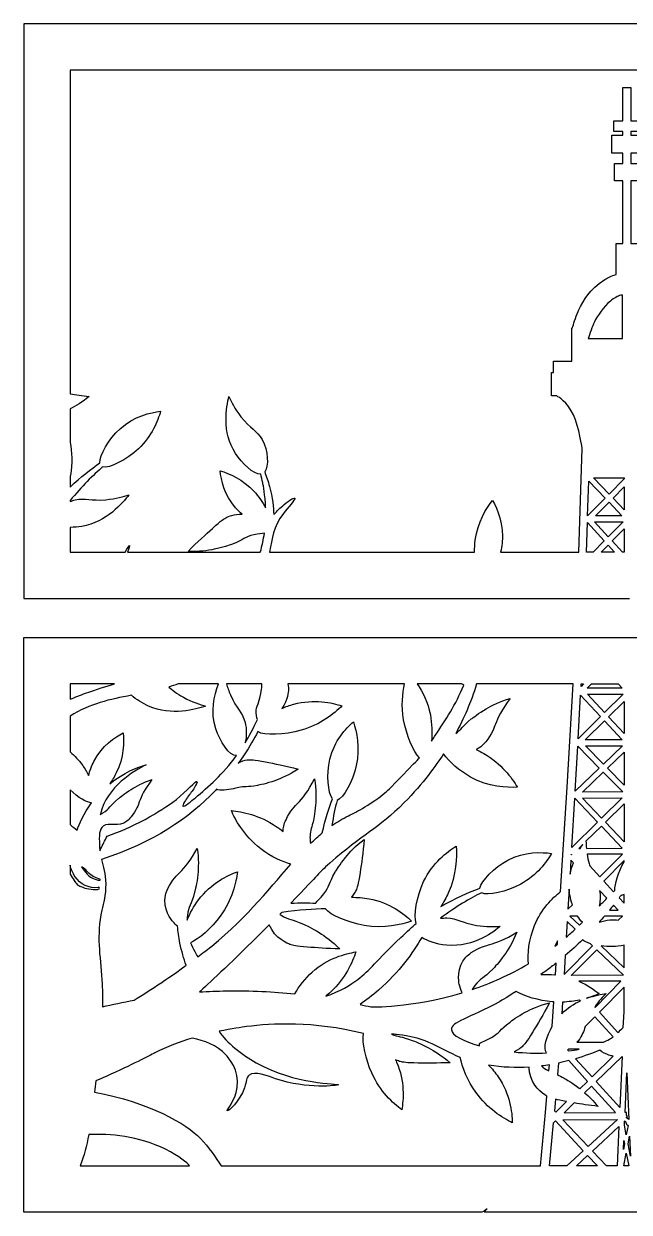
# Model space of a CAD drawing. Extents: x -437 to 3052, y -819 to 142.
# Drawn here: x 595.9 to 829.8, y -316.7 to 142.3 of the extents above; entities that cross this region are included whole.
import ezdxf

# ---------------------------------------------------------------- set-up
doc = ezdxf.new("R2010")
doc.units = 0
doc.layers.add('LAYER_1', color=7, linetype='CONTINUOUS')

msp = doc.modelspace()

# ---------------------------------------------------------------- linework, layer by layer
at = {"layer": 'LAYER_1', "color": 7}
for points in [[(1061.75, 142.33), (595.89, 142.33), (595.89, 16.03)], [(595.89, 16.03), (595.89, 9), (595.89, -2.36), (595.89, -11.92), (595.89, -60.48), (595.89, -79.63), (605.33, -79.63), (619.52, -79.63), (623.43, -79.63), (659.67, -79.63), (671.22, -79.63), (675.48, -79.63), (683.19, -79.63), (756.36, -79.63), (762.17, -79.63), (771.8, -79.63), (774.47, -79.63), (783.16, -79.63), (791.88, -79.63), (809.31, -79.63), (812.36, -79.63), (815.17, -79.63), (818.33, -79.63), (824.06, -79.63), (827.08, -79.63), (827.77, -79.63), (829.94, -79.63)], [(814.13, -34.29), (820.46, -40.88), (813.71, -47.74), (813.7, -47.74), (814.13, -34.29)], [(827.77, -33.43), (821.99, -39.31), (816, -33.07), (827.77, -33.07), (827.77, -33.43)], [(827.77, -45.33), (823.52, -40.9), (827.77, -36.56), (827.77, -45.33)], [(816.82, -47.73), (821.98, -42.47), (826.99, -47.68), (816.82, -47.73)], [(815.9, -61.71), (813.23, -61.71), (813.61, -50.27), (820.15, -57.38), (815.9, -61.71)], [(827.4, -49.96), (821.7, -55.79), (816.38, -50.01), (827.4, -49.96)], [(827.77, -61.71), (827.15, -61.71), (823.19, -57.41), (827.77, -52.74), (827.77, -61.71)], [(818.97, -61.71), (821.64, -59), (824.14, -61.71), (818.97, -61.71)], [(811.25, -112.61), (812.17, -112.61), (811.2, -113.59), (811.25, -112.61)], [(815.24, -112.61), (825.52, -112.61), (827.05, -114.3), (813.57, -114.3), (815.24, -112.61)], [(811.02, -116.91), (818.74, -125.23), (810.05, -133.83), (811.02, -116.91)], [(820.3, -123.68), (813.72, -116.58), (827.46, -116.58), (820.3, -123.68)], [(821.8, -125.29), (827.77, -119.37), (827.77, -131.72), (821.8, -125.29)], [(812.75, -134.24), (820.23, -126.84), (827.09, -134.22), (812.75, -134.24)], [(809.9, -136.63), (818.23, -145.1), (808.91, -154.06), (809.9, -136.63)], [(827.18, -136.51), (819.81, -143.58), (812.87, -136.52), (827.18, -136.51)], [(821.34, -145.14), (827.77, -138.95), (827.77, -151.67), (821.34, -145.14)], [(827.3, -154.31), (811.73, -154.39), (819.77, -146.65), (827.3, -154.31)], [(817.52, -166), (807.58, -175.77), (808.74, -156.76), (817.52, -166)], [(827.09, -156.59), (819.09, -164.45), (811.69, -156.68), (827.09, -156.59)], [(820.6, -166.03), (827.77, -158.98), (827.77, -173.57), (820.6, -166.03)], [(807.4, -178.68), (807.41, -178.46), (807.44, -178.46), (807.55, -178.58), (807.4, -178.68)], [(807.3, -225.18), (817.25, -215.28), (827.56, -225.1), (807.3, -225.18)], [(826.12, -276.27), (817.04, -266.19), (827, -256.56), (826.12, -276.27)], [(828.84, -262.83), (829.65, -280.82), (828.76, -280.2), (828.76, -279.91), (829.17, -279.66), (828.76, -279.21), (828.76, -278.17), (828.16, -278.17), (828.84, -262.83)], [(805.66, -298.74), (799.04, -298.74), (800.53, -282.14), (801.28, -281.42), (812.03, -292.92), (805.66, -298.74)], [(825.22, -280.89), (813.89, -291.23), (804.2, -280.93), (825.22, -280.89)], [(825.11, -298.74), (820.96, -298.74), (815.57, -293.01), (825.79, -283.57), (825.11, -298.74)], [(828.01, -281.53), (828.18, -281.36), (828.74, -282.67), (829.36, -283.1), (828.65, -286.71), (827.94, -283.09), (828.01, -281.53)], [(827.68, -288.95), (827.94, -290.3), (827.52, -292.43), (827.68, -288.95)], [(829.36, -290.3), (829.94, -287.34), (830.29, -295.02), (829.36, -290.3)], [(809.37, -298.74), (813.72, -294.72), (817.47, -298.74), (809.37, -298.74)], [(827.69, -298.74), (828.65, -293.89), (829.6, -298.74), (827.69, -298.74)]]:
    msp.add_lwpolyline(points, dxfattribs=at)
for points, knots in [([(613.81, -52.18), (615.33, -52.16), (616.89, -52.02), (618.28, -51.78), (627.93, -50.11), (634.16, -42.75), (636.54, -39.56), (634.57, -40.25), (631.47, -41.15), (627.63, -41.48), (621.66, -42), (619.86, -40.61), (615.77, -41.57), (615.11, -41.73), (614.45, -41.93), (613.81, -42.17), (613.81, -42.17), (613.81, -41.84), (613.81, -41.84), (618.3, -36.28), (622.77, -31.92), (626.37, -28.77), (628.92, -29.56), (635.68, -25.99), (640.16, -21.81), (645.39, -16.93), (647.68, -11.09), (648.74, -7.34), (645, -7.78), (638.54, -9.14), (633.09, -14.08), (628.6, -18.15), (625.12, -24.35), (625.3, -27.24), (621.94, -29.54), (617.93, -32.64), (613.81, -36.59), (613.81, -36.59), (613.81, -32.72), (613.81, -32.72), (613.85, -32.53), (613.89, -32.33), (613.92, -32.14), (614.78, -27.31), (614.48, -22.94), (613.81, -19.36), (613.81, -19.36), (613.81, -6.36), (613.81, -6.36), (615.93, -5.3), (618.47, -3.8), (621.18, -1.66), (618.5, -1.25), (616.04, -0.91), (613.81, -0.64), (613.81, -0.64), (613.81, 124.41), (613.81, 124.41), (613.81, 124.41), (1043.83, 124.41), (1043.83, 124.41), (1043.83, 124.41), (1043.83, -61.71), (1043.83, -61.71), (1043.83, -61.71), (847.58, -61.71), (847.58, -61.71), (847.58, -61.71), (847.44, -61.58), (847.44, -61.58), (847.44, -61.58), (846.94, -46.88), (846.94, -46.88), (846.94, -46.88), (847.77, -46.01), (847.77, -46.01), (847.77, -46.01), (847.53, -45.87), (847.53, -45.87), (847.53, -45.87), (847.92, -45.63), (847.92, -45.63), (847.92, -45.63), (847.16, -44.88), (847.16, -44.88), (847.16, -44.88), (847.16, -44.45), (847.16, -44.45), (847.16, -44.45), (846.86, -44.45), (846.86, -44.45), (846.86, -44.45), (846.4, -30.71), (846.4, -30.71), (846.4, -30.71), (847.43, -29.67), (847.43, -29.67), (847.43, -29.67), (846.5, -29.07), (846.5, -29.07), (846.5, -29.07), (846.5, -23.19), (846.5, -23.19), (846.5, -23.19), (846.14, -23.19), (846.14, -23.19), (846.14, -23.19), (846.09, -21.62), (846.09, -21.62), (846.58, -18.49), (847.96, -10.87), (850.34, -7.1), (853.31, -2.4), (855.87, -1.48), (855.9, -1.47), (855.9, -1.47), (855.89, -1.42), (855.89, -1.42), (855.89, -1.42), (858, -1.42), (858, -1.42), (858, -1.42), (858, 7.59), (858, 7.59), (858, 7.59), (857.24, 7.59), (857.24, 7.59), (857.24, 7.59), (857.24, 12.09), (857.24, 12.09), (857.24, 12.09), (850.1, 12.09), (850.1, 12.09), (850.1, 12.09), (850.1, 13.56), (850.1, 13.56), (850.1, 13.56), (853.29, 13.56), (853.29, 13.56), (853.29, 13.56), (853.29, 22.07), (853.29, 22.07), (853.29, 22.07), (850.08, 22.07), (850.08, 22.07), (849.99, 22.96), (849.61, 26.05), (848.19, 29.78), (846.64, 33.86), (843.49, 39.57), (837.31, 43.62), (836.13, 44.35), (834.68, 44.97), (833, 45.49), (833, 45.49), (833, 45.51), (833, 45.51), (833, 45.51), (833, 57.45), (833, 57.45), (833, 57.45), (830.42, 57.45), (830.42, 57.45), (830.42, 57.45), (830.42, 81.7), (830.42, 81.7), (830.42, 81.7), (833.65, 81.7), (833.65, 81.7), (833.65, 81.7), (833.65, 88.39), (833.65, 88.39), (833.65, 88.39), (830.42, 88.39), (830.42, 88.39), (830.42, 88.39), (830.42, 92.34), (830.42, 92.34), (830.42, 92.34), (834.62, 92.34), (834.62, 92.34), (834.62, 92.34), (834.62, 99.35), (834.62, 99.35), (834.62, 99.35), (830.42, 99.35), (830.42, 99.35), (830.42, 99.35), (830.42, 100.72), (830.42, 100.72), (830.42, 100.72), (833.81, 100.72), (833.81, 100.72), (833.81, 100.72), (833.81, 104.82), (833.81, 104.82), (833.81, 104.82), (830.42, 104.82), (830.42, 104.82), (830.42, 104.82), (830.42, 117.72), (830.42, 117.72), (830.42, 117.72), (827.28, 117.72), (827.28, 117.72), (827.28, 117.72), (827.28, 104.82), (827.28, 104.82), (827.28, 104.82), (823.9, 104.82), (823.9, 104.82), (823.9, 104.82), (823.9, 100.72), (823.9, 100.72), (823.9, 100.72), (827.28, 100.72), (827.28, 100.72), (827.28, 100.72), (827.28, 99.35), (827.28, 99.35), (827.28, 99.35), (823.09, 99.35), (823.09, 99.35), (823.09, 99.35), (823.09, 92.34), (823.09, 92.34), (823.09, 92.34), (827.28, 92.34), (827.28, 92.34), (827.28, 92.34), (827.28, 88.39), (827.28, 88.39), (827.28, 88.39), (824.06, 88.39), (824.06, 88.39), (824.06, 88.39), (824.06, 81.7), (824.06, 81.7), (824.06, 81.7), (827.28, 81.7), (827.28, 81.7), (827.28, 81.7), (827.28, 57.45), (827.28, 57.45), (827.28, 57.45), (824.7, 57.45), (824.7, 57.45), (824.7, 57.45), (824.7, 45.48), (824.7, 45.48), (824.68, 45.47), (824.65, 45.47), (824.62, 45.46), (824.62, 45.46), (824.6, 45.46), (824.6, 45.46), (824.6, 45.46), (824.58, 45.45), (824.58, 45.45), (822.96, 44.95), (821.55, 44.33), (820.38, 43.61), (814.06, 39.32), (812.44, 36.06), (810.2, 31.55), (810.2, 31.55), (810.06, 31.27), (810.06, 31.27), (808.97, 28.88), (808.22, 26.17), (807.9, 24.92), (807.9, 24.92), (807.61, 24.92), (807.61, 24.92), (807.61, 24.92), (807.61, 12.09), (807.61, 12.09), (807.61, 12.09), (800.47, 12.09), (800.47, 12.09), (800.47, 12.09), (800.47, 7.59), (800.47, 7.59), (800.47, 7.59), (799.72, 7.59), (799.72, 7.59), (799.72, 7.59), (799.72, -1.42), (799.72, -1.42), (799.72, -1.42), (801.82, -1.42), (801.82, -1.42), (801.82, -1.42), (801.81, -1.47), (801.81, -1.47), (801.84, -1.48), (804.39, -2.4), (807.36, -7.1), (809.83, -11), (811.24, -19.2), (811.62, -21.66), (811.62, -21.66), (810.27, -61.71), (810.27, -61.71), (810.27, -61.71), (780.11, -61.71), (780.11, -61.71), (780.37, -60.61), (780.57, -59.48), (780.7, -58.37), (781.5, -51.05), (778.82, -45.02), (776.99, -41.73), (774.57, -44.79), (771.18, -50.07), (770.28, -57.16), (770.1, -58.62), (770.02, -60.18), (770.04, -61.71), (770.04, -61.71), (690.83, -61.71), (690.83, -61.71), (691.9, -56.22), (692.13, -52.17), (696.21, -46.82), (697.92, -44.57), (700.95, -41.27), (700.55, -40.85), (700.2, -40.49), (697.49, -42.48), (695.91, -43.81), (694.36, -45.11), (693.22, -46.35), (692.46, -47.24), (692.38, -44.6), (692.04, -40.76), (690.83, -36.32), (690.29, -34.33), (689.62, -32.41), (688.96, -30.73), (690.61, -28.54), (690.37, -22.58), (687.97, -18.25), (685.93, -14.58), (683.51, -14.23), (679.77, -9.48), (677.37, -6.43), (675.97, -3.52), (675.17, -1.59), (674.16, -5.58), (672.32, -15.32), (677.64, -23.57), (680.14, -27.44), (684.72, -31.76), (687.43, -31.58), (687.7, -32.67), (687.98, -33.81), (688.2, -34.91), (688.42, -35.96), (689.13, -39.65), (689.31, -44.63), (688.15, -42.46), (686.56, -40.16), (684.85, -38.29), (680.47, -33.48), (675.18, -31.35), (671.77, -30.34), (672.14, -33.75), (673.31, -39.64), (677.75, -44.65), (678.51, -45.5), (679.35, -46.31), (680.22, -47.06), (677.13, -46.96), (674.76, -48.05), (674.39, -48.24), (673.27, -48.78), (672.33, -49.37), (668.76, -52.56), (666.24, -54.82), (663.03, -57.79), (659.37, -61.46), (663.53, -61.61), (666.95, -61.15), (669.47, -60.64), (672.8, -59.97), (675.39, -59.02), (676.14, -58.74), (681, -56.92), (681.22, -55.85), (684.77, -55.05), (686.57, -54.63), (687.94, -54.58), (688.84, -54.41), (688.52, -56.79), (688.02, -59.25), (687.28, -61.71), (687.28, -61.71), (635.98, -61.71), (635.98, -61.71), (636.55, -60.2), (636.77, -59.25), (636.69, -59.2), (636.6, -59.14), (636.09, -60.1), (635.12, -61.71), (635.12, -61.71), (613.81, -61.71), (613.81, -61.71), (613.81, -61.71), (613.81, -52.18), (613.81, -52.18)], [0, 0, 0, 0, 1, 1, 1, 2, 2, 2, 3, 3, 3, 4, 4, 4, 5, 5, 5, 6, 6, 6, 7, 7, 7, 8, 8, 8, 9, 9, 9, 10, 10, 10, 11, 11, 11, 12, 12, 12, 13, 13, 13, 14, 14, 14, 15, 15, 15, 16, 16, 16, 17, 17, 17, 18, 18, 18, 19, 19, 19, 20, 20, 20, 21, 21, 21, 22, 22, 22, 23, 23, 23, 24, 24, 24, 25, 25, 25, 26, 26, 26, 27, 27, 27, 28, 28, 28, 29, 29, 29, 30, 30, 30, 31, 31, 31, 32, 32, 32, 33, 33, 33, 34, 34, 34, 35, 35, 35, 36, 36, 36, 37, 37, 37, 38, 38, 38, 39, 39, 39, 40, 40, 40, 41, 41, 41, 42, 42, 42, 43, 43, 43, 44, 44, 44, 45, 45, 45, 46, 46, 46, 47, 47, 47, 48, 48, 48, 49, 49, 49, 50, 50, 50, 51, 51, 51, 52, 52, 52, 53, 53, 53, 54, 54, 54, 55, 55, 55, 56, 56, 56, 57, 57, 57, 58, 58, 58, 59, 59, 59, 60, 60, 60, 61, 61, 61, 62, 62, 62, 63, 63, 63, 64, 64, 64, 65, 65, 65, 66, 66, 66, 67, 67, 67, 68, 68, 68, 69, 69, 69, 70, 70, 70, 71, 71, 71, 72, 72, 72, 73, 73, 73, 74, 74, 74, 75, 75, 75, 76, 76, 76, 77, 77, 77, 78, 78, 78, 79, 79, 79, 80, 80, 80, 81, 81, 81, 82, 82, 82, 83, 83, 83, 84, 84, 84, 85, 85, 85, 86, 86, 86, 87, 87, 87, 88, 88, 88, 89, 89, 89, 90, 90, 90, 91, 91, 91, 92, 92, 92, 93, 93, 93, 94, 94, 94, 95, 95, 95, 96, 96, 96, 97, 97, 97, 98, 98, 98, 99, 99, 99, 100, 100, 100, 101, 101, 101, 102, 102, 102, 103, 103, 103, 104, 104, 104, 105, 105, 105, 106, 106, 106, 107, 107, 107, 108, 108, 108, 109, 109, 109, 110, 110, 110, 111, 111, 111, 112, 112, 112, 113, 113, 113, 114, 114, 114, 115, 115, 115, 116, 116, 116, 117, 117, 117, 118, 118, 118, 119, 119, 119, 120, 120, 120, 121, 121, 121, 122, 122, 122, 123, 123, 123, 124, 124, 124, 125, 125, 125, 126, 126, 126, 127, 127, 127, 128, 128, 128, 129, 129, 129, 130, 130, 130, 131, 131, 131, 132, 132, 132, 133, 133, 133, 134, 134, 134, 135, 135, 135, 136, 136, 136, 137, 137, 137, 137]), ([(813.94, 20.79), (814.44, 22.3), (815.55, 25.56), (816.34, 27.19), (817.44, 29.49), (820.05, 33.12), (822.5, 35.23), (823.89, 36.43), (825.41, 37.13), (826.53, 37.53), (826.53, 37.53), (827.23, 37.53), (827.23, 37.53), (827.23, 37.53), (827.23, 20.79), (827.23, 20.79), (827.23, 20.79), (813.94, 20.79), (813.94, 20.79)], [0, 0, 0, 0, 1, 1, 1, 2, 2, 2, 3, 3, 3, 4, 4, 4, 5, 5, 5, 6, 6, 6, 6]), ([(844.55, -94.69), (844.55, -94.69), (832.81, -94.69), (832.81, -94.69), (832.81, -94.69), (826.93, -94.69), (826.93, -94.69), (826.93, -94.69), (815.19, -94.69), (815.19, -94.69), (815.19, -94.69), (809.14, -94.69), (809.14, -94.69), (809.14, -94.69), (790.74, -94.69), (790.74, -94.69), (790.74, -94.69), (779.15, -94.69), (779.15, -94.69), (779.15, -94.69), (774.25, -94.69), (774.25, -94.69), (774.25, -94.69), (771.25, -94.69), (771.25, -94.69), (771.25, -94.69), (764.41, -94.69), (764.41, -94.69), (764.41, -94.69), (756.36, -94.69), (756.36, -94.69), (756.36, -94.69), (680.82, -94.69), (680.82, -94.69), (680.82, -94.69), (671.87, -94.69), (671.87, -94.69), (671.87, -94.69), (669.86, -94.69), (669.86, -94.69), (669.86, -94.69), (657.72, -94.69), (657.72, -94.69), (657.72, -94.69), (620.89, -94.69), (620.89, -94.69), (620.89, -94.69), (615.14, -94.69), (615.14, -94.69), (615.14, -94.69), (595.89, -94.69), (595.89, -94.69), (595.89, -94.69), (595.89, -100.84), (595.89, -100.84), (595.89, -100.84), (595.89, -114.49), (595.89, -114.49), (595.89, -114.49), (595.89, -127.13), (595.89, -127.13), (595.89, -127.13), (595.89, -187.92), (595.89, -187.92), (595.89, -187.92), (595.89, -226.97), (595.89, -226.97), (595.89, -226.97), (595.89, -276.34), (595.89, -276.34), (595.89, -276.34), (595.89, -277.76), (595.89, -277.76), (595.89, -277.76), (595.89, -316.66), (595.89, -316.66), (595.89, -316.66), (609.18, -316.66), (609.18, -316.66), (609.18, -316.66), (667.86, -316.66), (667.86, -316.66), (667.86, -316.66), (672.63, -316.66), (672.63, -316.66), (672.63, -316.66), (674.24, -316.66), (674.24, -316.66), (674.24, -316.66), (681.62, -316.66), (681.62, -316.66), (681.62, -316.66), (704.14, -316.66), (704.14, -316.66), (704.14, -316.66), (714.44, -316.66), (714.44, -316.66), (714.44, -316.66), (744.79, -316.66), (744.79, -316.66), (744.79, -316.66), (751.66, -316.66), (751.66, -316.66), (751.66, -316.66), (772.91, -316.66), (772.91, -316.66), (773.62, -316.19), (774.27, -315.76), (774.86, -315.37), (774.49, -315.77), (774.12, -316.21), (773.75, -316.66), (773.75, -316.66), (793.98, -316.66), (793.98, -316.66), (793.98, -316.66), (797.51, -316.66), (797.51, -316.66), (797.51, -316.66), (800.63, -316.66), (800.63, -316.66), (800.63, -316.66), (806.91, -316.66), (806.91, -316.66), (806.91, -316.66), (810.34, -316.66), (810.34, -316.66), (810.34, -316.66), (810.7, -316.66), (810.7, -316.66), (810.7, -316.66), (814.11, -316.66), (814.11, -316.66), (814.11, -316.66), (817.62, -316.66), (817.62, -316.66), (817.62, -316.66), (824.31, -316.66), (824.31, -316.66), (824.31, -316.66), (826.45, -316.66), (826.45, -316.66), (826.45, -316.66), (826.45, -316.51), (826.45, -316.51), (826.45, -316.51), (826.49, -316.66), (826.49, -316.66), (826.49, -316.66), (828.78, -316.66), (828.78, -316.66), (828.78, -316.66), (828.92, -316.66), (828.92, -316.66), (828.92, -316.66), (833.4, -316.66), (833.4, -316.66), (833.4, -316.66), (840.04, -316.66), (840.04, -316.66), (840.04, -316.66), (843.4, -316.66), (843.4, -316.66), (843.4, -316.66), (849.39, -316.66), (849.39, -316.66), (849.39, -316.66), (849.52, -316.52), (849.52, -316.52), (849.53, -316.57), (849.54, -316.61), (849.56, -316.66), (849.56, -316.66), (852.83, -316.66), (852.83, -316.66), (852.83, -316.66), (859.99, -316.66), (859.99, -316.66), (859.99, -316.66), (860.21, -316.66), (860.21, -316.66), (860.21, -316.66), (863.73, -316.66), (863.73, -316.66), (863.73, -316.66), (879.83, -316.66), (879.83, -316.66), (879.85, -316.18), (879.86, -315.74), (879.85, -315.34), (880.13, -315.72), (880.46, -316.16), (880.8, -316.66), (880.8, -316.66), (965.65, -316.66), (965.65, -316.66), (965.65, -316.66), (967.44, -316.66), (967.44, -316.66), (967.44, -316.66), (969.51, -316.66), (969.51, -316.66), (969.51, -316.66), (986.26, -316.66), (986.26, -316.66), (986.26, -316.66), (986.29, -316.66), (986.29, -316.66), (986.29, -316.66), (1007.9, -316.66), (1007.9, -316.66), (1007.9, -316.66), (1051.39, -316.66), (1051.39, -316.66), (1051.39, -316.66), (1061.75, -316.66), (1061.75, -316.66), (1061.75, -316.66), (1061.75, -312.68), (1061.75, -312.68), (1061.75, -312.68), (1061.75, -309.39), (1061.75, -309.39), (1061.75, -309.39), (1061.75, -300.48), (1061.75, -300.48), (1061.75, -300.48), (1061.75, -294.97), (1061.75, -294.97), (1061.75, -294.97), (1061.75, -292.06), (1061.75, -292.06), (1061.75, -292.06), (1061.75, -290.26), (1061.75, -290.26), (1061.75, -290.26), (1061.75, -275.86), (1061.75, -275.86), (1061.75, -275.86), (1061.75, -260.72), (1061.75, -260.72), (1061.75, -260.72), (1061.75, -254.98), (1061.75, -254.98), (1061.75, -254.98), (1061.75, -225.18), (1061.75, -225.18), (1061.75, -225.18), (1061.75, -222.04), (1061.75, -222.04), (1061.75, -222.04), (1061.75, -199.79), (1061.75, -199.79), (1061.75, -199.79), (1061.75, -195.42), (1061.75, -195.42), (1061.75, -195.42), (1061.75, -182.23), (1061.75, -182.23), (1061.75, -182.23), (1061.75, -170.42), (1061.75, -170.42), (1061.75, -170.42), (1061.75, -94.69), (1061.75, -94.69), (1061.75, -94.69), (848.62, -94.69), (848.62, -94.69), (848.62, -94.69), (844.55, -94.69), (844.55, -94.69)], [0, 0, 0, 0, 1, 1, 1, 2, 2, 2, 3, 3, 3, 4, 4, 4, 5, 5, 5, 6, 6, 6, 7, 7, 7, 8, 8, 8, 9, 9, 9, 10, 10, 10, 11, 11, 11, 12, 12, 12, 13, 13, 13, 14, 14, 14, 15, 15, 15, 16, 16, 16, 17, 17, 17, 18, 18, 18, 19, 19, 19, 20, 20, 20, 21, 21, 21, 22, 22, 22, 23, 23, 23, 24, 24, 24, 25, 25, 25, 26, 26, 26, 27, 27, 27, 28, 28, 28, 29, 29, 29, 30, 30, 30, 31, 31, 31, 32, 32, 32, 33, 33, 33, 34, 34, 34, 35, 35, 35, 36, 36, 36, 37, 37, 37, 38, 38, 38, 39, 39, 39, 40, 40, 40, 41, 41, 41, 42, 42, 42, 43, 43, 43, 44, 44, 44, 45, 45, 45, 46, 46, 46, 47, 47, 47, 48, 48, 48, 49, 49, 49, 50, 50, 50, 51, 51, 51, 52, 52, 52, 53, 53, 53, 54, 54, 54, 55, 55, 55, 56, 56, 56, 57, 57, 57, 58, 58, 58, 59, 59, 59, 60, 60, 60, 61, 61, 61, 62, 62, 62, 63, 63, 63, 64, 64, 64, 65, 65, 65, 66, 66, 66, 67, 67, 67, 68, 68, 68, 69, 69, 69, 70, 70, 70, 71, 71, 71, 72, 72, 72, 73, 73, 73, 74, 74, 74, 75, 75, 75, 76, 76, 76, 77, 77, 77, 78, 78, 78, 79, 79, 79, 80, 80, 80, 81, 81, 81, 82, 82, 82, 83, 83, 83, 84, 84, 84, 85, 85, 85, 86, 86, 86, 87, 87, 87, 88, 88, 88, 89, 89, 89, 90, 90, 90, 90]), ([(613.81, -112.61), (613.81, -112.61), (630.96, -112.61), (630.96, -112.61), (627.77, -113.49), (624.15, -114.61), (619.73, -116.23), (617.68, -116.98), (615.71, -117.75), (613.81, -118.53), (613.81, -118.53), (613.81, -112.61), (613.81, -112.61)], [0, 0, 0, 0, 1, 1, 1, 2, 2, 2, 3, 3, 3, 4, 4, 4, 4]), ([(613.81, -125.11), (621.42, -120.2), (629.31, -118.55), (637.47, -117.01), (639.33, -118.62), (641.84, -120.17), (644.12, -121.18), (653.08, -125.15), (662.34, -122.47), (666.1, -121.15), (664.07, -120.62), (660.99, -119.65), (657.62, -117.8), (654.82, -116.26), (653.3, -114.94), (651.9, -113.81), (653.12, -113.45), (654.35, -113.05), (655.59, -112.61), (655.59, -112.61), (671.16, -112.61), (671.16, -112.61), (669.4, -117.06), (667.94, -123.41), (670.06, -129.96), (671.6, -134.71), (675.38, -140.62), (678.13, -140.24), (672.78, -147.59), (667.29, -152.26), (662.05, -156.69), (660.85, -157.7), (657.77, -160.26), (657.35, -159.86), (656.99, -159.51), (658.74, -157), (659.2, -156.35), (660.3, -154.78), (660.98, -154.2), (661.88, -152.59), (662.33, -151.77), (663.06, -150.47), (662.81, -150.27), (662.35, -149.89), (658.87, -153.9), (654.83, -157.31), (651.45, -159.79), (647.44, -162.42), (642.77, -164.93), (637.45, -167.79), (632.44, -169.87), (628.07, -171.39), (627.23, -173.07), (626.4, -174.77), (625.57, -176.5), (625.48, -176.7), (625.39, -176.89), (625.29, -177.09), (625.21, -176.41), (625.15, -175.68), (625.13, -174.89), (625.02, -171.22), (624.95, -168.75), (626.56, -167.54), (628.85, -165.82), (632.58, -168.27), (635.72, -165.68), (636.36, -165.16), (636.75, -164.69), (637.32, -163.99), (639.37, -161.5), (640.17, -159.13), (640.53, -158.15), (641.27, -156.13), (642.64, -153.24), (645.37, -149.57), (641.93, -150.76), (639.27, -152.18), (637.37, -153.36), (634.85, -154.92), (633, -156.46), (632.46, -156.91), (629.01, -159.84), (629.14, -160.73), (626.48, -162.46), (626.12, -162.69), (625.79, -162.89), (625.47, -163.07), (625.47, -163.07), (625.49, -162.97), (625.49, -162.97), (627.84, -152.29), (638.68, -146.08), (643.2, -143.82), (639.85, -144.8), (634.47, -146.85), (629.09, -151.21), (630.05, -149.85), (630.94, -148.39), (631.65, -146.94), (634.57, -140.99), (634.62, -135.17), (634.3, -131.56), (631.2, -133.17), (626.05, -136.49), (622.96, -142.58), (622.09, -144.28), (621.41, -146.15), (620.93, -147.99), (620.25, -146.64), (619.48, -145.32), (618.65, -144.14), (617.17, -142.02), (615.5, -140.3), (613.81, -138.89), (613.81, -138.89), (613.81, -125.11), (613.81, -125.11)], [0, 0, 0, 0, 1, 1, 1, 2, 2, 2, 3, 3, 3, 4, 4, 4, 5, 5, 5, 6, 6, 6, 7, 7, 7, 8, 8, 8, 9, 9, 9, 10, 10, 10, 11, 11, 11, 12, 12, 12, 13, 13, 13, 14, 14, 14, 15, 15, 15, 16, 16, 16, 17, 17, 17, 18, 18, 18, 19, 19, 19, 20, 20, 20, 21, 21, 21, 22, 22, 22, 23, 23, 23, 24, 24, 24, 25, 25, 25, 26, 26, 26, 27, 27, 27, 28, 28, 28, 29, 29, 29, 30, 30, 30, 31, 31, 31, 32, 32, 32, 33, 33, 33, 34, 34, 34, 35, 35, 35, 36, 36, 36, 37, 37, 37, 38, 38, 38, 39, 39, 39, 39]), ([(700.23, -120.45), (698.67, -120.87), (697.11, -121.44), (695.62, -122.08), (697.98, -118.96), (698.13, -115.46), (698.14, -114.98), (698.16, -114.32), (698.14, -113.71), (697.95, -112.61), (697.95, -112.61), (742.98, -112.61), (742.98, -112.61), (742.17, -116.36), (741.71, -121.14), (742.65, -126.46), (743.69, -132.3), (746.43, -138.92), (748.8, -141.14), (748.26, -141.71), (747.46, -142.54), (746.49, -143.54), (740.18, -150.07), (737.02, -153.34), (735.88, -154.29), (729.96, -159.22), (724.62, -161.89), (721.28, -163.55), (719.03, -164.67), (716.92, -165.95), (714.9, -167.36), (715.48, -163.66), (716.2, -160.38), (716.91, -157.62), (719.46, -156.83), (723.01, -150.06), (724.34, -144.08), (725.9, -137.1), (724.48, -130.99), (723.24, -127.29), (720.4, -129.77), (715.84, -134.55), (714.14, -141.71), (712.73, -147.6), (713.37, -154.68), (715.16, -156.96), (713.77, -160.53), (712.33, -165.02), (711.19, -170.18), (709.64, -171.46), (708.13, -172.82), (706.65, -174.24), (706.43, -172.84), (706.35, -171.09), (706.74, -169.14), (706.96, -168.05), (707.24, -167.57), (707.56, -166.25), (707.75, -165.48), (708.37, -162.79), (708.64, -159.4), (708.84, -156.84), (708.88, -153.39), (708.24, -149.28), (705.82, -153.98), (703.47, -156.89), (701.71, -158.71), (700.86, -159.59), (698.75, -161.66), (697.22, -165.05), (696.79, -166), (696.51, -166.64), (696.3, -167.57), (696.14, -168.28), (696.07, -168.97), (696.07, -169.64), (695.21, -168.94), (694.32, -168.26), (693.43, -167.66), (686.94, -163.23), (680.28, -161.96), (676.11, -161.56), (677.46, -164.72), (680.67, -171.02), (687.46, -176.26), (691.68, -179.53), (695.88, -181.3), (699.05, -182.28), (690, -192.51), (680.57, -204.67), (665.8, -216), (664.9, -216.68), (664, -217.37), (663.09, -218.04), (662.68, -217.32), (662.29, -216.6), (661.92, -215.93), (661.29, -214.8), (660.74, -213.68), (660.24, -212.6), (663.4, -211.38), (668.46, -206.85), (671.8, -202.28), (676.44, -195.94), (677.92, -189.32), (678.46, -185.17), (674.68, -186.55), (668.26, -189.56), (663.39, -196.03), (661.58, -198.43), (660.05, -201.24), (658.97, -203.87), (658.99, -203.31), (659.03, -202.71), (659.11, -202.03), (659.56, -198.43), (660.6, -198.1), (661.91, -193.08), (662.11, -192.3), (662.79, -189.62), (663.13, -186.24), (663.38, -183.69), (663.49, -180.24), (662.92, -176.12), (660.41, -180.77), (658, -183.64), (656.21, -185.42), (655.34, -186.28), (653.2, -188.3), (651.6, -191.67), (651.15, -192.61), (650.85, -193.25), (650.62, -194.17), (649.33, -199.47), (653.08, -203.96), (653.55, -204.51), (654.03, -205.07), (654.64, -205.65), (655.28, -206.16), (655.45, -208.17), (655.74, -210.37), (656.22, -212.7), (656.86, -215.89), (657.72, -218.76), (658.65, -221.29), (653.42, -225.06), (649.17, -227.91), (649.17, -227.91), (645.28, -230.51), (641.71, -232.79), (638.56, -234.73), (634.19, -235.53), (630.09, -236.42), (626.31, -237.34), (626.4, -233.9), (626.34, -230.56), (626.09, -226.93), (625.43, -217.21), (623.85, -209.99), (626.09, -199.95), (626.7, -197.24), (627.59, -194.31), (627.54, -189.83), (627.5, -185.73), (626.6, -183.23), (625.91, -180.4), (645.88, -174.04), (659.84, -164.36), (669.77, -153.89), (669.95, -153.7), (670.12, -153.52), (670.3, -153.33), (671.73, -153.85), (674.69, -153.68), (676.86, -153.11), (677.56, -152.93), (677.97, -152.75), (678.93, -152.58), (680.9, -152.25), (682.25, -152.55), (686.15, -151.82), (686.94, -151.67), (689.65, -151.14), (692.85, -150.01), (695.27, -149.15), (698.43, -147.77), (701.92, -145.5), (696.9, -144.25), (692.62, -143.36), (689.29, -142.73), (684.59, -141.85), (683.49, -141.83), (682.24, -141.94), (681.06, -142.04), (680, -142.42), (678.72, -143.27), (679.49, -142.23), (680.26, -141.15), (681.04, -139.97), (683.13, -136.85), (684.87, -133.85), (686.33, -131.05), (688.67, -132.7), (696.74, -132.34), (703.03, -130.54), (710.58, -128.38), (715.81, -124.06), (718.79, -121.11), (714.96, -119.89), (708.04, -118.32), (700.23, -120.45)], [0, 0, 0, 0, 1, 1, 1, 2, 2, 2, 3, 3, 3, 4, 4, 4, 5, 5, 5, 6, 6, 6, 7, 7, 7, 8, 8, 8, 9, 9, 9, 10, 10, 10, 11, 11, 11, 12, 12, 12, 13, 13, 13, 14, 14, 14, 15, 15, 15, 16, 16, 16, 17, 17, 17, 18, 18, 18, 19, 19, 19, 20, 20, 20, 21, 21, 21, 22, 22, 22, 23, 23, 23, 24, 24, 24, 25, 25, 25, 26, 26, 26, 27, 27, 27, 28, 28, 28, 29, 29, 29, 30, 30, 30, 31, 31, 31, 32, 32, 32, 33, 33, 33, 34, 34, 34, 35, 35, 35, 36, 36, 36, 37, 37, 37, 38, 38, 38, 39, 39, 39, 40, 40, 40, 41, 41, 41, 42, 42, 42, 43, 43, 43, 44, 44, 44, 45, 45, 45, 46, 46, 46, 47, 47, 47, 48, 48, 48, 49, 49, 49, 50, 50, 50, 51, 51, 51, 52, 52, 52, 53, 53, 53, 54, 54, 54, 55, 55, 55, 56, 56, 56, 57, 57, 57, 58, 58, 58, 59, 59, 59, 60, 60, 60, 61, 61, 61, 62, 62, 62, 63, 63, 63, 64, 64, 64, 65, 65, 65, 66, 66, 66, 67, 67, 67, 68, 68, 68, 69, 69, 69, 70, 70, 70, 70]), ([(808.16, -112.61), (808.16, -112.61), (805.83, -152.46), (805.83, -152.46), (805.83, -152.46), (803.29, -192.8), (803.29, -192.8), (800.05, -195.35), (795.78, -199.59), (793.22, -205.92), (791.15, -211.06), (790.33, -217.27), (790.89, -220.76), (783.56, -225.07), (776.16, -228.25), (769.16, -230.61), (769.45, -230.16), (769.77, -229.67), (770.16, -229.14), (772.34, -226.23), (773.4, -226.46), (777.04, -222.76), (777.61, -222.19), (779.52, -220.2), (781.49, -217.43), (782.98, -215.35), (784.79, -212.4), (786.34, -208.54), (781.85, -211.34), (778.34, -212.63), (775.89, -213.28), (774.72, -213.6), (771.85, -214.29), (768.79, -216.41), (767.93, -217.01), (767.36, -217.41), (766.7, -218.1), (762.94, -222.06), (763.97, -227.81), (764.11, -228.53), (764.32, -229.61), (764.75, -230.88), (765.28, -231.86), (745.56, -237.82), (729.93, -237.37), (729.93, -237.37), (728.6, -237.04), (727.21, -236.72), (725.8, -236.4), (728.12, -234.81), (730.54, -232.96), (732.98, -230.83), (740.97, -223.85), (746.23, -216.43), (749.61, -210.6), (751.85, -211.8), (755.11, -213.13), (759.18, -213.51), (770.1, -214.53), (778.1, -207.84), (779.91, -206.24), (777.83, -206.41), (774.61, -206.51), (770.81, -205.87), (764.89, -204.88), (763.5, -203.09), (759.3, -203), (758.48, -202.98), (757.66, -203.04), (756.84, -203.14), (762.76, -198.68), (768.36, -195.47), (772.76, -193.25), (775.04, -194.65), (782.48, -192.88), (787.86, -189.95), (794.13, -186.54), (797.81, -181.45), (799.78, -178.08), (796.04, -177.57), (789.46, -177.28), (782.93, -180.7), (777.57, -183.52), (772.66, -188.66), (772.11, -191.5), (767.86, -193.04), (762.58, -195.34), (756.98, -198.64), (758.06, -196.96), (759.07, -195.17), (759.87, -193.4), (763.12, -186.25), (763.23, -179.47), (762.92, -175.29), (759.5, -177.41), (753.82, -181.66), (750.37, -188.98), (747.64, -194.77), (746.5, -202.08), (747.47, -205.1), (746.13, -206.31), (744.03, -208.21), (741.52, -210.6), (731.84, -219.82), (729.76, -223.1), (724.89, -226.78), (722.2, -228.82), (718.2, -231.32), (712.52, -233.27), (713.17, -232.75), (713.8, -232.21), (714.39, -231.66), (720.16, -226.32), (722.88, -220.11), (724.21, -216.14), (720.23, -216.77), (713.35, -218.49), (707.34, -223.91), (704.61, -226.37), (702.18, -229.49), (700.55, -232.3), (692.45, -231.46), (683.65, -231), (674.22, -231.16), (670.65, -231.23), (667.18, -231.38), (663.8, -231.6), (664.24, -231.2), (664.67, -230.79), (665.12, -230.38), (669.79, -226.05), (678.5, -217.87), (690.75, -205.65), (692.88, -211.06), (698.15, -213.01), (698.74, -213.22), (699.91, -213.63), (700.96, -213.89), (705.55, -214.26), (708.81, -214.53), (713.01, -214.81), (717.97, -214.94), (714.99, -212.05), (712.18, -210.04), (710.01, -208.67), (707.14, -206.87), (704.64, -205.72), (703.92, -205.39), (699.21, -203.28), (698.39, -203.81), (695.28, -201.94), (695.1, -201.83), (694.94, -201.73), (694.77, -201.62), (695.03, -201.36), (695.3, -201.09), (695.55, -200.84), (702.34, -199.9), (708.08, -199.58), (712.42, -199.48), (714.28, -201.92), (721.3, -204.85), (727.44, -205.9), (735.19, -207.22), (741.77, -205.59), (745.73, -204.22), (742.81, -201.46), (737.25, -197.05), (729.29, -195.58), (727.06, -195.17), (724.7, -195.01), (722.46, -195.04), (723.52, -193.77), (724.07, -192.65), (724.18, -192.4), (724.71, -191.26), (725.06, -190.22), (725.81, -185.49), (726.34, -182.14), (726.94, -177.81), (727.45, -172.65), (724.13, -175.17), (721.77, -177.69), (720.15, -179.67), (718, -182.3), (716.59, -184.68), (716.18, -185.37), (713.57, -189.85), (714.07, -190.82), (711.84, -193.68), (710.39, -195.54), (709.11, -196.52), (708.71, -197.29), (705.8, -197.14), (702.52, -197.13), (699, -197.34), (711.27, -184.85), (709.02, -186.31), (714.11, -181.84), (726.88, -170.6), (732.68, -168.69), (742.87, -158.47), (750.26, -151.06), (755.19, -144.07), (758.06, -139.62), (760.15, -142.56), (764.18, -146.22), (768.45, -148.62), (775.5, -152.58), (782.59, -152.75), (786.6, -152.5), (784.43, -148.91), (780.42, -143.45), (773.62, -139.51), (772.69, -138.97), (771.7, -138.46), (770.69, -137.98), (771.29, -137.69), (771.89, -137.34), (772.46, -136.89), (773.21, -136.3), (773.65, -135.76), (774.33, -134.96), (776.73, -132.12), (777.68, -129.33), (778.11, -128.18), (778.98, -125.81), (780.6, -122.43), (783.79, -118.22), (779.81, -119.41), (776.71, -120.94), (774.49, -122.23), (771.56, -123.93), (769.4, -125.66), (768.78, -126.16), (765.23, -129.05), (764.91, -130.23), (762.76, -131.77), (765.8, -126.2), (768.67, -119.75), (770.82, -112.61), (770.82, -112.61), (808.16, -112.61), (808.16, -112.61)], [0, 0, 0, 0, 1, 1, 1, 2, 2, 2, 3, 3, 3, 4, 4, 4, 5, 5, 5, 6, 6, 6, 7, 7, 7, 8, 8, 8, 9, 9, 9, 10, 10, 10, 11, 11, 11, 12, 12, 12, 13, 13, 13, 14, 14, 14, 15, 15, 15, 16, 16, 16, 17, 17, 17, 18, 18, 18, 19, 19, 19, 20, 20, 20, 21, 21, 21, 22, 22, 22, 23, 23, 23, 24, 24, 24, 25, 25, 25, 26, 26, 26, 27, 27, 27, 28, 28, 28, 29, 29, 29, 30, 30, 30, 31, 31, 31, 32, 32, 32, 33, 33, 33, 34, 34, 34, 35, 35, 35, 36, 36, 36, 37, 37, 37, 38, 38, 38, 39, 39, 39, 40, 40, 40, 41, 41, 41, 42, 42, 42, 43, 43, 43, 44, 44, 44, 45, 45, 45, 46, 46, 46, 47, 47, 47, 48, 48, 48, 49, 49, 49, 50, 50, 50, 51, 51, 51, 52, 52, 52, 53, 53, 53, 54, 54, 54, 55, 55, 55, 56, 56, 56, 57, 57, 57, 58, 58, 58, 59, 59, 59, 60, 60, 60, 61, 61, 61, 62, 62, 62, 63, 63, 63, 64, 64, 64, 65, 65, 65, 66, 66, 66, 67, 67, 67, 68, 68, 68, 69, 69, 69, 70, 70, 70, 71, 71, 71, 72, 72, 72, 73, 73, 73, 74, 74, 74, 75, 75, 75, 76, 76, 76, 77, 77, 77, 78, 78, 78, 79, 79, 79, 80, 80, 80, 81, 81, 81, 81]), ([(687.92, -112.61), (687.88, -113.3), (687.91, -113.72), (687.77, -114.72), (687.67, -115.51), (687.43, -116.99), (686.89, -118.84), (686.21, -121.22), (685.83, -121.45), (685.69, -122.76), (685.53, -124.26), (685.86, -125.54), (686.17, -126.38), (684.55, -129.96), (682.89, -132.95), (681.42, -135.33), (681.98, -132.95), (682.06, -130.06), (681.4, -127.47), (680.37, -123.39), (678.12, -122.43), (675.73, -116.88), (675.08, -115.37), (674.59, -113.93), (674.23, -112.61), (674.23, -112.61), (687.92, -112.61), (687.92, -112.61)], [0, 0, 0, 0, 1, 1, 1, 2, 2, 2, 3, 3, 3, 4, 4, 4, 5, 5, 5, 6, 6, 6, 7, 7, 7, 8, 8, 8, 9, 9, 9, 9]), ([(765.05, -112.61), (765.32, -112.81), (765.58, -112.98), (765.84, -113.12), (762.69, -120.81), (759.1, -126.19), (754.62, -132.9), (754.19, -133.55), (753.77, -134.17), (753.37, -134.78), (753.69, -131.66), (753.6, -127.95), (752.96, -124.55), (752.02, -119.62), (749.95, -115.63), (747.86, -112.61), (747.86, -112.61), (765.05, -112.61), (765.05, -112.61)], [0, 0, 0, 0, 1, 1, 1, 2, 2, 2, 3, 3, 3, 4, 4, 4, 5, 5, 5, 6, 6, 6, 6]), ([(613.81, -153.46), (616.84, -156.51), (620.3, -158.66), (622.12, -158.5), (618.97, -162.75), (617.3, -166.76), (616.46, -169.11), (615.66, -168.5), (614.77, -167.78), (613.81, -166.96), (613.81, -166.96), (613.81, -153.46), (613.81, -153.46)], [0, 0, 0, 0, 1, 1, 1, 2, 2, 2, 3, 3, 3, 4, 4, 4, 4]), ([(827.06, -176.04), (827.06, -176.04), (813.22, -176.14), (813.22, -176.14), (813.13, -175.12), (813.09, -174.2), (813.08, -173.41), (813.08, -173.41), (819.02, -167.58), (819.02, -167.58), (819.02, -167.58), (827.06, -176.04), (827.06, -176.04)], [0, 0, 0, 0, 1, 1, 1, 2, 2, 2, 3, 3, 3, 4, 4, 4, 4]), ([(810.29, -176.16), (810.29, -176.16), (811.88, -174.6), (811.88, -174.6), (811.56, -175.07), (811.23, -175.59), (810.89, -176.15), (810.89, -176.15), (810.29, -176.16), (810.29, -176.16)], [0, 0, 0, 0, 1, 1, 1, 2, 2, 2, 3, 3, 3, 3]), ([(814.56, -182.93), (814.46, -182.62), (814.37, -182.3), (814.27, -181.96), (813.93, -180.71), (813.68, -179.53), (813.51, -178.42), (813.51, -178.42), (827.2, -178.32), (827.2, -178.32), (827.2, -178.32), (818.46, -187.17), (818.46, -187.17), (818.46, -187.17), (814.56, -182.93), (814.56, -182.93)], [0, 0, 0, 0, 1, 1, 1, 2, 2, 2, 3, 3, 3, 4, 4, 4, 5, 5, 5, 5]), ([(615.36, -188.57), (614.81, -187.76), (614.26, -186.93), (613.81, -186.06), (613.81, -186.06), (613.81, -182.62), (613.81, -182.62), (614.18, -184.2), (614.79, -185.72), (615.71, -187.06), (617.67, -189.91), (621.2, -191.82), (624.6, -191.19), (624.73, -191.17), (624.86, -191.15), (624.97, -191.21), (625.16, -191.32), (625.14, -191.62), (624.98, -191.77), (624.82, -191.92), (624.58, -191.95), (624.36, -191.97), (622.17, -192.15), (619.94, -191.76), (617.93, -190.86), (617.45, -190.64), (616.98, -190.39), (616.58, -190.04), (616.09, -189.63), (615.72, -189.1), (615.36, -188.57)], [0, 0, 0, 0, 1, 1, 1, 2, 2, 2, 3, 3, 3, 4, 4, 4, 5, 5, 5, 6, 6, 6, 7, 7, 7, 8, 8, 8, 9, 9, 9, 10, 10, 10, 10]), ([(624.68, -188.36), (623.65, -188.08), (622.61, -187.79), (621.71, -187.22), (620.69, -186.57), (619.93, -185.6), (619.19, -184.65), (618.85, -184.22), (618.49, -183.8), (618.19, -183.35), (618.4, -183.34), (618.61, -183.46), (618.83, -183.6), (619.56, -184.06), (620.1, -184.75), (620.7, -185.36), (622.02, -186.69), (623.71, -187.66), (625.52, -188.12), (625.46, -188.45), (625, -188.44), (624.68, -188.36)], [0, 0, 0, 0, 1, 1, 1, 2, 2, 2, 3, 3, 3, 4, 4, 4, 5, 5, 5, 6, 6, 6, 7, 7, 7, 7]), ([(808.2, -181.66), (807.68, -183.05), (807.24, -184.54), (806.94, -186.12), (806.94, -186.12), (807.28, -180.68), (807.28, -180.68), (807.28, -180.68), (808.2, -181.66), (808.2, -181.66)], [0, 0, 0, 0, 1, 1, 1, 2, 2, 2, 3, 3, 3, 3]), ([(824.26, -192.45), (824.1, -192.61), (823.92, -192.78), (823.75, -192.95), (823.75, -192.95), (819.94, -188.79), (819.94, -188.79), (819.94, -188.79), (827.77, -180.85), (827.77, -180.85), (827.77, -180.85), (827.77, -181.31), (827.77, -181.31), (825.5, -185.5), (824.11, -189.95), (824.26, -192.45)], [0, 0, 0, 0, 1, 1, 1, 2, 2, 2, 3, 3, 3, 4, 4, 4, 5, 5, 5, 5]), ([(807.86, -197.91), (807.86, -197.91), (806.11, -199.67), (806.11, -199.67), (806.11, -199.67), (806.59, -191.85), (806.59, -191.85), (806.64, -192.61), (806.73, -193.37), (806.87, -194.14), (807.08, -195.35), (807.42, -196.64), (807.86, -197.91)], [0, 0, 0, 0, 1, 1, 1, 2, 2, 2, 3, 3, 3, 4, 4, 4, 4]), ([(818.16, -198.38), (818.5, -196.72), (818.63, -194.93), (818.45, -193.22), (818.41, -192.92), (818.37, -192.64), (818.32, -192.37), (818.32, -192.37), (821.2, -195.42), (821.2, -195.42), (820.08, -196.52), (819.09, -197.48), (818.16, -198.38)], [0, 0, 0, 0, 1, 1, 1, 2, 2, 2, 3, 3, 3, 4, 4, 4, 4]), ([(825.87, -195.25), (826.09, -194.95), (826.31, -194.66), (826.52, -194.37), (826.9, -194.28), (827.32, -194.12), (827.77, -193.9), (827.77, -193.9), (827.77, -197.32), (827.77, -197.32), (827.77, -197.32), (825.87, -195.25), (825.87, -195.25)], [0, 0, 0, 0, 1, 1, 1, 2, 2, 2, 3, 3, 3, 4, 4, 4, 4]), ([(822.12, -200.02), (822.66, -199.35), (823.19, -198.7), (823.7, -198.07), (823.7, -198.07), (825.54, -200.02), (825.54, -200.02), (825.54, -200.02), (822.12, -200.02), (822.12, -200.02)], [0, 0, 0, 0, 1, 1, 1, 2, 2, 2, 3, 3, 3, 3]), ([(808.93, -207.36), (807.79, -208.42), (806.64, -209.44), (805.47, -210.43), (805.47, -210.43), (805.83, -204.42), (805.83, -204.42), (805.83, -204.42), (808.93, -207.36), (808.93, -207.36)], [0, 0, 0, 0, 1, 1, 1, 2, 2, 2, 3, 3, 3, 3]), ([(811.73, -204.67), (811.46, -204.93), (811.21, -205.18), (810.93, -205.45), (810.8, -205.58), (810.67, -205.71), (810.53, -205.84), (810.53, -205.84), (806.81, -202.29), (806.81, -202.29), (806.81, -202.29), (809.83, -202.29), (809.83, -202.29), (810.43, -203.28), (811.07, -204.12), (811.73, -204.67)], [0, 0, 0, 0, 1, 1, 1, 2, 2, 2, 3, 3, 3, 4, 4, 4, 5, 5, 5, 5]), ([(827.16, -202.31), (827.16, -202.31), (825.57, -203.89), (825.57, -203.89), (824.59, -203.72), (823.57, -203.65), (822.31, -203.76), (820.92, -203.88), (819.5, -204.2), (818.16, -204.64), (818.87, -203.85), (819.54, -203.07), (820.2, -202.3), (820.2, -202.3), (827.16, -202.31), (827.16, -202.31)], [0, 0, 0, 0, 1, 1, 1, 2, 2, 2, 3, 3, 3, 4, 4, 4, 5, 5, 5, 5]), ([(802.03, -213.22), (801.69, -213.48), (801.36, -213.74), (801.03, -213.99), (801.41, -213.26), (801.78, -212.52), (802.12, -211.78), (802.12, -211.78), (802.03, -213.22), (802.03, -213.22)], [0, 0, 0, 0, 1, 1, 1, 2, 2, 2, 3, 3, 3, 3]), ([(811.72, -211.4), (812.38, -212.03), (813.48, -212.56), (814.82, -212.97), (814.82, -212.97), (815.66, -213.77), (815.66, -213.77), (815.66, -213.77), (804.61, -224.78), (804.61, -224.78), (804.61, -224.78), (805.05, -217.55), (805.05, -217.55), (807.4, -215.52), (809.63, -213.46), (811.72, -211.4)], [0, 0, 0, 0, 1, 1, 1, 2, 2, 2, 3, 3, 3, 4, 4, 4, 5, 5, 5, 5]), ([(818.93, -213.83), (820.39, -214.01), (821.89, -214.09), (823.26, -214.05), (824.83, -214.01), (826.34, -213.81), (827.77, -213.5), (827.77, -213.5), (827.77, -222.24), (827.77, -222.24), (827.77, -222.24), (818.93, -213.83), (818.93, -213.83)], [0, 0, 0, 0, 1, 1, 1, 2, 2, 2, 3, 3, 3, 4, 4, 4, 4]), ([(795.7, -224.86), (796.36, -224.38), (797.04, -223.89), (797.73, -223.38), (799.05, -222.42), (800.33, -221.43), (801.58, -220.43), (801.58, -220.43), (801.3, -224.99), (801.3, -224.99), (801.22, -224.98), (801.14, -224.97), (801.05, -224.96), (799.3, -224.78), (797.48, -224.76), (795.7, -224.86)], [0, 0, 0, 0, 1, 1, 1, 2, 2, 2, 3, 3, 3, 4, 4, 4, 5, 5, 5, 5]), ([(816.48, -237.45), (818.05, -235.11), (819.66, -233.37), (820.84, -232.21), (819.11, -232.45), (816.37, -232.93), (813.36, -234.02), (813.36, -234.02), (813.33, -233.99), (813.33, -233.99), (815.21, -233.44), (816.83, -232.8), (818.14, -232.22), (816.39, -230.81), (813.76, -228.96), (810.38, -227.46), (810.38, -227.46), (826.58, -227.39), (826.58, -227.39), (826.58, -227.39), (816.63, -237.62), (816.63, -237.62), (816.63, -237.62), (816.48, -237.45), (816.48, -237.45)], [0, 0, 0, 0, 1, 1, 1, 2, 2, 2, 3, 3, 3, 4, 4, 4, 5, 5, 5, 6, 6, 6, 7, 7, 7, 8, 8, 8, 8]), ([(797.78, -255.12), (793.84, -255.28), (789.67, -255.2), (785.32, -254.76), (787.07, -253.94), (788.19, -252.96), (788.41, -252.75), (789.32, -251.9), (790.06, -251.07), (792.56, -247), (794.34, -244.11), (796.56, -240.34), (799.01, -235.77), (794.98, -236.82), (791.83, -238.24), (789.58, -239.45), (786.58, -241.05), (784.36, -242.7), (783.73, -243.19), (779.59, -246.32), (779.68, -247.41), (776.52, -249.2), (773.66, -250.81), (771.73, -250.98), (771.88, -252.11), (771.88, -252.11), (771.97, -252.33), (771.97, -252.33), (765.95, -250.7), (761.14, -248.47), (761.09, -246.04), (761.03, -243.14), (767.77, -241.85), (779.62, -235.36), (779.62, -235.36), (781.98, -234.06), (786.08, -231.42), (789.13, -233.27), (794.94, -234.94), (800.06, -235.39), (800.26, -235.41), (800.46, -235.42), (800.66, -235.43), (800.66, -235.43), (800.08, -244.78), (800.08, -244.78), (797.94, -248.57), (796.46, -253.26), (797.78, -255.12)], [0, 0, 0, 0, 1, 1, 1, 2, 2, 2, 3, 3, 3, 4, 4, 4, 5, 5, 5, 6, 6, 6, 7, 7, 7, 8, 8, 8, 9, 9, 9, 10, 10, 10, 11, 11, 11, 12, 12, 12, 13, 13, 13, 14, 14, 14, 15, 15, 15, 16, 16, 16, 16]), ([(825.42, -247.28), (825.42, -247.28), (818.25, -239.4), (818.25, -239.4), (818.25, -239.4), (827.77, -229.71), (827.77, -229.71), (827.77, -229.71), (827.77, -239.27), (827.77, -239.27), (827.77, -239.27), (827.5, -245.3), (827.5, -245.3), (826.6, -246.09), (825.98, -246.72), (825.42, -247.28)], [0, 0, 0, 0, 1, 1, 1, 2, 2, 2, 3, 3, 3, 4, 4, 4, 5, 5, 5, 5]), ([(803.7, -239.97), (803.7, -239.97), (803.97, -235.5), (803.97, -235.5), (806.37, -235.44), (808.6, -235.13), (810.61, -234.7), (810.61, -234.7), (810.91, -235.02), (810.91, -235.02), (808.43, -236.17), (805.91, -237.76), (803.7, -239.97)], [0, 0, 0, 0, 1, 1, 1, 2, 2, 2, 3, 3, 3, 4, 4, 4, 4]), ([(797.46, -278.12), (797.46, -278.12), (795.56, -298.74), (795.56, -298.74), (795.56, -298.74), (672.2, -298.74), (672.2, -298.74), (670.18, -295.59), (667.35, -291.57), (664.11, -288.13), (658.89, -282.58), (644.24, -274.13), (623.27, -270.26), (623.42, -268.88), (623.58, -267.44), (623.75, -265.93), (624.97, -265.41), (626.29, -264.83), (627.71, -264.2), (637.6, -259.78), (644.43, -256.19), (646.58, -255.09), (651.3, -252.7), (656.26, -250.86), (660.94, -249.44), (665.61, -250.28), (670.52, -252.12), (673.97, -255.9), (674.82, -256.84), (679.34, -261.81), (678.36, -268.52), (677.61, -273.59), (674.05, -277.35), (674.48, -277.54), (674.93, -277.73), (679.33, -273.88), (681.14, -268.58), (682.05, -265.91), (681.69, -264.66), (682.95, -263.74), (685.29, -262.04), (689.74, -263.96), (693.12, -265.1), (705.36, -269.23), (717.33, -267.74), (717.43, -267.42), (717.55, -267.04), (700.72, -267.37), (685.69, -258.92), (680.24, -255.86), (673.91, -251.01), (671.43, -246.77), (676.31, -245.75), (680.15, -245.23), (681.98, -244.98), (691.68, -243.68), (707.59, -242.8), (727.09, -247.66), (726.57, -250.98), (728, -257.67), (730.33, -262.88), (733.55, -270.05), (738.57, -274.61), (741.92, -277.13), (742.58, -273.16), (743.15, -266.09), (739.93, -258.67), (739.8, -258.36), (739.66, -258.07), (739.51, -257.77), (740.44, -258.19), (741.14, -258.4), (741.33, -258.45), (742.53, -258.78), (743.59, -258.97), (748.2, -259.04), (751.47, -259.1), (755.67, -259.09), (760.63, -258.9), (757.47, -256.21), (754.54, -254.39), (752.28, -253.17), (749.29, -251.56), (746.73, -250.58), (745.98, -250.3), (741.61, -248.67), (740.54, -248.99), (737.99, -247.84), (738.63, -247.89), (739.27, -247.95), (739.94, -248.02), (752.49, -249.37), (755.8, -253.45), (764.54, -256.84), (765.02, -260.34), (767.52, -266.01), (770.54, -270.29), (775.06, -276.72), (780.87, -280.23), (784.63, -282.07), (784.53, -278.05), (783.73, -271), (779.16, -264.33), (778.07, -262.74), (776.79, -261.21), (775.45, -259.83), (780.83, -260.75), (786.08, -260.94), (791.1, -260.62), (791.11, -261.3), (791.17, -261.98), (791.26, -262.51), (792.14, -267.87), (796.2, -270.75), (797.99, -271.77), (797.99, -271.77), (797.46, -278.12), (797.46, -278.12)], [0, 0, 0, 0, 1, 1, 1, 2, 2, 2, 3, 3, 3, 4, 4, 4, 5, 5, 5, 6, 6, 6, 7, 7, 7, 8, 8, 8, 9, 9, 9, 10, 10, 10, 11, 11, 11, 12, 12, 12, 13, 13, 13, 14, 14, 14, 15, 15, 15, 16, 16, 16, 17, 17, 17, 18, 18, 18, 19, 19, 19, 20, 20, 20, 21, 21, 21, 22, 22, 22, 23, 23, 23, 24, 24, 24, 25, 25, 25, 26, 26, 26, 27, 27, 27, 28, 28, 28, 29, 29, 29, 30, 30, 30, 31, 31, 31, 32, 32, 32, 33, 33, 33, 34, 34, 34, 35, 35, 35, 36, 36, 36, 37, 37, 37, 38, 38, 38, 39, 39, 39, 39]), ([(822.11, -249.85), (821.24, -250.34), (820.47, -250.7), (819.8, -250.99), (819.8, -250.99), (809.58, -251), (809.58, -251), (809.79, -250.78), (809.99, -250.55), (810.18, -250.32), (811.67, -248.46), (812.14, -246.9), (812.8, -244.94), (812.8, -244.94), (816.5, -241.17), (816.5, -241.17), (816.5, -241.17), (823.56, -248.93), (823.56, -248.93), (823.15, -249.22), (822.68, -249.53), (822.11, -249.85)], [0, 0, 0, 0, 1, 1, 1, 2, 2, 2, 3, 3, 3, 4, 4, 4, 5, 5, 5, 6, 6, 6, 7, 7, 7, 7]), ([(806.33, -253.72), (806.33, -253.72), (810.45, -253.72), (810.45, -253.72), (809.14, -253.95), (807.79, -254.16), (806.39, -254.35), (806.39, -254.35), (806, -253.92), (806, -253.92), (806.11, -253.86), (806.22, -253.79), (806.33, -253.72)], [0, 0, 0, 0, 1, 1, 1, 2, 2, 2, 3, 3, 3, 4, 4, 4, 4]), ([(809.09, -257.36), (812.52, -256.35), (815.65, -255.21), (818.41, -254.07), (819.38, -254.88), (820.9, -255.59), (821.94, -255.95), (822.52, -256.14), (823.09, -256.29), (823.64, -256.39), (823.64, -256.39), (815.42, -264.39), (815.42, -264.39), (815.42, -264.39), (809.09, -257.36), (809.09, -257.36)], [0, 0, 0, 0, 1, 1, 1, 2, 2, 2, 3, 3, 3, 4, 4, 4, 5, 5, 5, 5]), ([(798.79, -262.07), (798.09, -261.73), (797.37, -261.31), (796.44, -260.62), (796.24, -260.47), (796.05, -260.32), (795.86, -260.17), (796.92, -260.03), (797.96, -259.88), (798.98, -259.71), (798.98, -259.71), (798.79, -262.07), (798.79, -262.07)], [0, 0, 0, 0, 1, 1, 1, 2, 2, 2, 3, 3, 3, 4, 4, 4, 4]), ([(806.4, -258.11), (806.4, -258.11), (813.62, -266.13), (813.62, -266.13), (813.62, -266.13), (810.7, -268.97), (810.7, -268.97), (810.61, -268.9), (810.53, -268.84), (810.45, -268.77), (807.76, -266.69), (805.39, -265.3), (804.7, -264.91), (803.64, -264.3), (802.78, -263.86), (802.05, -263.52), (802.05, -263.52), (802.41, -259.05), (802.41, -259.05), (803.78, -258.77), (805.11, -258.45), (806.4, -258.11)], [0, 0, 0, 0, 1, 1, 1, 2, 2, 2, 3, 3, 3, 4, 4, 4, 5, 5, 5, 6, 6, 6, 7, 7, 7, 7]), ([(804.6, -278.21), (804.6, -278.21), (808.51, -274.43), (808.51, -274.43), (811.17, -274.88), (814.26, -275.35), (817.75, -275.79), (815.93, -273.64), (814.15, -271.9), (812.56, -270.52), (812.56, -270.52), (815.24, -267.93), (815.24, -267.93), (815.24, -267.93), (824.45, -278.17), (824.45, -278.17), (824.45, -278.17), (804.6, -278.21), (804.6, -278.21)], [0, 0, 0, 0, 1, 1, 1, 2, 2, 2, 3, 3, 3, 4, 4, 4, 5, 5, 5, 6, 6, 6, 6]), ([(801.29, -273.04), (802.23, -273.27), (803.52, -273.54), (805.46, -273.89), (805.51, -273.9), (805.56, -273.91), (805.61, -273.92), (805.61, -273.92), (801.43, -277.99), (801.43, -277.99), (801.43, -277.99), (800.94, -277.47), (800.94, -277.47), (800.94, -277.47), (801.29, -273.04), (801.29, -273.04)], [0, 0, 0, 0, 1, 1, 1, 2, 2, 2, 3, 3, 3, 4, 4, 4, 5, 5, 5, 5]), ([(617.74, -298.74), (619.16, -294.85), (620.17, -291.01), (620.99, -286.63), (629.14, -286.33), (640.1, -287.18), (650.67, -292.33), (656.22, -295.02), (658.86, -297.55), (659.97, -298.74), (659.97, -298.74), (617.74, -298.74), (617.74, -298.74)], [0, 0, 0, 0, 1, 1, 1, 2, 2, 2, 3, 3, 3, 4, 4, 4, 4])]:
    msp.add_open_spline(points, degree=3, knots=knots, dxfattribs=at)

doc.saveas('drawing.dxf')
